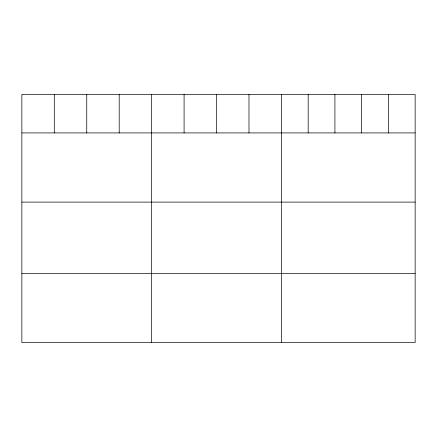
<?xml version="1.0" encoding="UTF-8"?>
<svg xmlns="http://www.w3.org/2000/svg" width="437" height="437" viewBox="0 0 437 437"><rect width="100%" height="100%" fill="white"/><g stroke="black" fill="none" stroke-linecap="round" stroke-linejoin="round"><path stroke-width="0.66" d="M415.15 132.924L415.15 342.564L21.85 342.564L21.85 94.436L415.15 94.436L415.15 132.924L21.85 132.924M21.85 202.107L415.15 202.107M21.85 273.387L415.15 273.387M388.406 94.436L388.406 132.924M361.661 94.436L361.661 132.924M334.917 94.436L334.917 132.924M308.172 94.436L308.172 132.924M281.428 94.436L281.428 342.564M248.981 94.436L248.981 132.924M216.534 94.436L216.534 132.924M184.086 94.436L184.086 132.924M151.639 94.436L151.639 342.564M119.192 94.436L119.192 132.924M86.745 94.436L86.745 132.924M54.297 94.436L54.297 132.924"/></g></svg>
